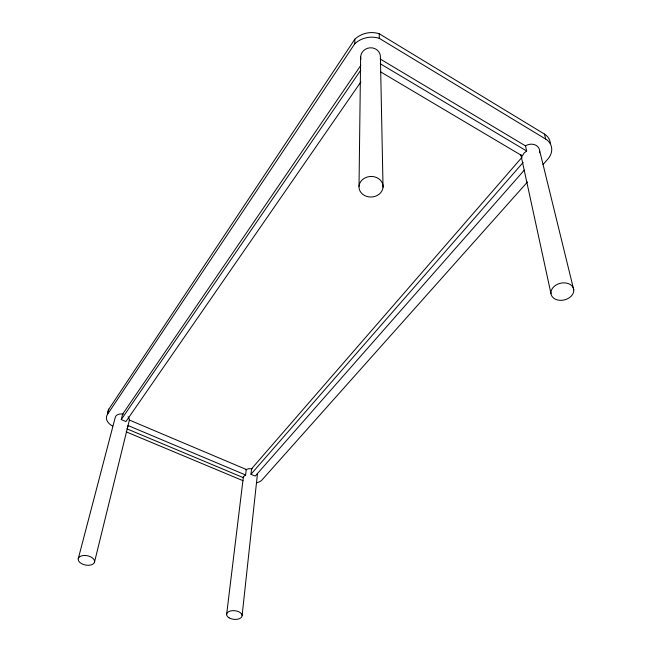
<?xml version="1.0" encoding="UTF-8"?>
<svg xmlns="http://www.w3.org/2000/svg" width="652" height="652" viewBox="0 0 652 652"><rect width="100%" height="100%" fill="white"/><g stroke="black" fill="none" stroke-linecap="round" stroke-linejoin="round"><path stroke-width="0.98" d="M359.016 186.399L360.637 56.887M112.568 426.058A12.795 8.557 12.9 0 1 107.384 414.566L354.753 43.798L354.859 39.185A23.496 22.078 -12.6 0 1 379.203 33.741L544.436 134.051A17.033 14.034 -21 0 1 550.345 143.195M94.516 562.065A8.305 4.751 11.1 0 0 83.244 555.528A8.305 4.751 11.1 0 0 81.402 563.556A8.305 4.751 11.1 0 0 94.516 562.065L129.398 420.059L246.269 469.473L245.608 474.998L244.011 476.139L243.302 477.655L126.944 428.861M129.381 420.556L128.982 417.981L128.085 416.742M242.12 615.439L257.499 473.458A6.838 4.491 6.2 0 1 257.295 474.615M524.314 170.09L255.225 476.09L250.963 474.289L251.59 468.764L522.024 157.254L520.932 154.874M226.603 614.649L243.375 476.856M360.898 81.899L125.934 421.559L121.264 419.586L122.657 414.118L360.866 65.306M78.248 558.748L115.257 417.378A7.237 4.849 12.8 0 1 121.525 413.963L123.399 414.216M107.384 414.566L108.851 409.154L354.859 39.185M127.507 427.207L128.036 426.041M121.264 419.586L360.817 70.074M250.963 474.289L523.148 162.429M527.46 181.973L262.145 479.791A12.07 7.897 6.1 0 1 256.456 482.855M543.026 164.5L547.761 159.186A17.156 14.083 -20.7 0 0 545.732 139.104L544.436 134.051M380.124 58.957L525.496 145.877L526.832 145.119A9.682 7.963 -20.3 0 1 536.229 145.429A9.682 7.963 -20.3 0 1 539.53 152.715M525.496 145.877L526.661 151.011L523.972 153.171L522.374 155.958L380.678 71.916M245.731 469.725L248.746 468.69L252.291 468.853M126.186 431.836L243.098 480.736M128.053 425.536L245.608 474.998M380.214 63.717L526.661 151.011M354.753 43.798A23.676 22.176 -11.9 0 1 379.285 38.338L545.732 139.104M539.636 150.588L573.752 289.83A11.573 8.566 -13.4 0 1 557.313 299.912A11.573 8.566 -13.4 0 1 555.977 285.079A11.573 8.566 -13.4 0 1 573.752 289.83M520.964 155.2L550.956 293.506M383.034 187.254A12.038 10.277 -3.2 0 0 365.731 177.588A12.038 10.277 -3.2 0 0 364.329 195.38A12.038 10.277 -3.2 0 0 383.034 187.254L380.426 57.498A9.935 9.324 -12.1 0 0 369.823 47.824A9.935 9.324 -12.1 0 0 360.841 59.316M379.203 33.741L379.285 38.338M107.849 412.357A12.722 8.557 13 0 1 108.851 409.154M229.031 617.819A7.791 4.344 5.9 0 0 241.916 616.564A7.791 4.344 5.9 0 0 232.128 610.688A7.791 4.344 5.9 0 0 229.031 617.819"/></g></svg>
